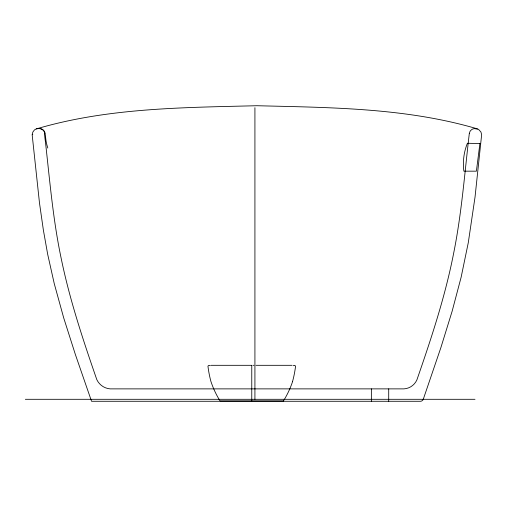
<?xml version="1.0" encoding="UTF-8"?>
<svg xmlns="http://www.w3.org/2000/svg" width="507" height="507" viewBox="0 0 507 507"><rect width="100%" height="100%" fill="white"/><g stroke="black" fill="none" stroke-linecap="round" stroke-linejoin="round"><path stroke-width="0.76" d="M469.292 133.626C464.596 173.622 461.604 213.941 453.6 253.494C445.152 296.608 431.286 338.403 416.912 379.844A15.147 15.147 0 0 1 403.946 388.875L110.158 388.875A16.129 16.129 0 0 1 96.818 379.654C83.028 339.88 69.706 299.795 61.208 258.5C53.051 219.924 49.787 180.574 45.389 141.466A112.3 112.3 0 0 1 44.73 136.066L44.508 133.626M469.292 133.595L469.621 132.612A4.652 4.652 0 0 1 470.997 130.191L472.518 129.07L474.292 128.613L478.45 129.272L480.915 131.997L481.65 134.647L475.046 196.976L468.291 242.638L461.155 277.126L452.143 311.209L440.894 347.574L423.301 399.199A3.099 3.099 0 0 1 420.373 401.278L91.539 401.278L75.366 354.482L63.698 317.883L54.243 283.603L47.677 254.28L43.368 230.058L39.483 202.946L32.15 134.647L32.885 131.997L34.406 129.969L36.162 128.936L38.063 128.607M293.268 365.712L294.662 365.338L295.575 366.117A107.725 107.725 0 0 1 292.571 381.454M36.428 128.879C107.839 107.769 183.097 107.573 256.897 105.722C330.748 107.579 406.069 107.782 477.531 128.905M38.355 128.607C41.435 128.163 44.483 130.508 44.819 133.62M211.058 365.313L251.497 365.313M252.98 365.313L253.963 365.313M256.022 365.313L292.108 365.313M25.35 399.301L475.008 399.301M283.495 400.91L220.038 400.91A89.954 89.954 0 0 1 210.918 381.46A107.725 107.725 0 0 1 207.946 366.117L208.871 365.338L210.259 365.712M39.666 128.613L40.769 128.734A5.583 5.583 0 0 1 45.155 133.683L46.017 140.75A45.884 45.884 0 0 0 46.948 145.11L47.791 148.063M32.461 134.647L32.467 134.659A1.363 1.363 0 0 0 32.79 134.685M388.711 388.875L388.711 401.278M371.365 388.875L371.365 401.278M254.92 107.699L254.92 399.301M251.764 365.313L251.764 400.91M292.609 381.46A89.954 89.954 0 0 1 283.47 400.891M479.907 143.576L476.396 171.17L463.873 171.17A55.421 55.421 0 0 1 467.397 143.266L479.907 143.576"/></g></svg>
